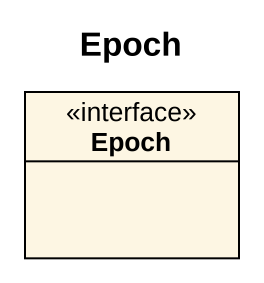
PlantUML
@startuml
title Epoch
hide circle
hide empty members
class Epoch <<interface>>
@enduml
